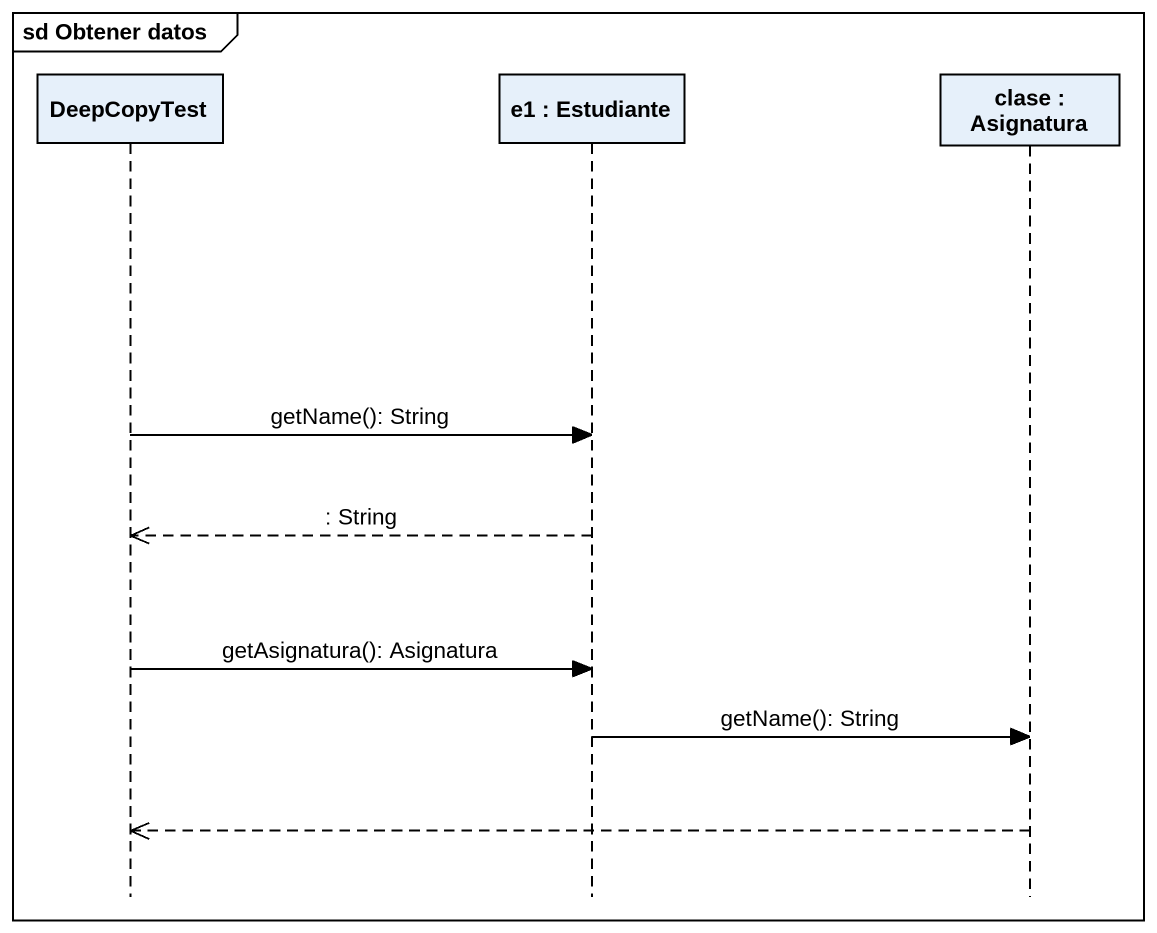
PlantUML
@startuml
mainframe sd Obtener datos
hide footbox
participant DeepCopyTest
participant "e1 : Estudiante" as e1
participant "clase : Asignatura" as clase

DeepCopyTest -> e1 : getName(): String
e1 -->> DeepCopyTest : : String
DeepCopyTest -> e1 : getAsignatura(): Asignatura
e1 -> clase : getName(): String
clase -->> DeepCopyTest
@enduml
